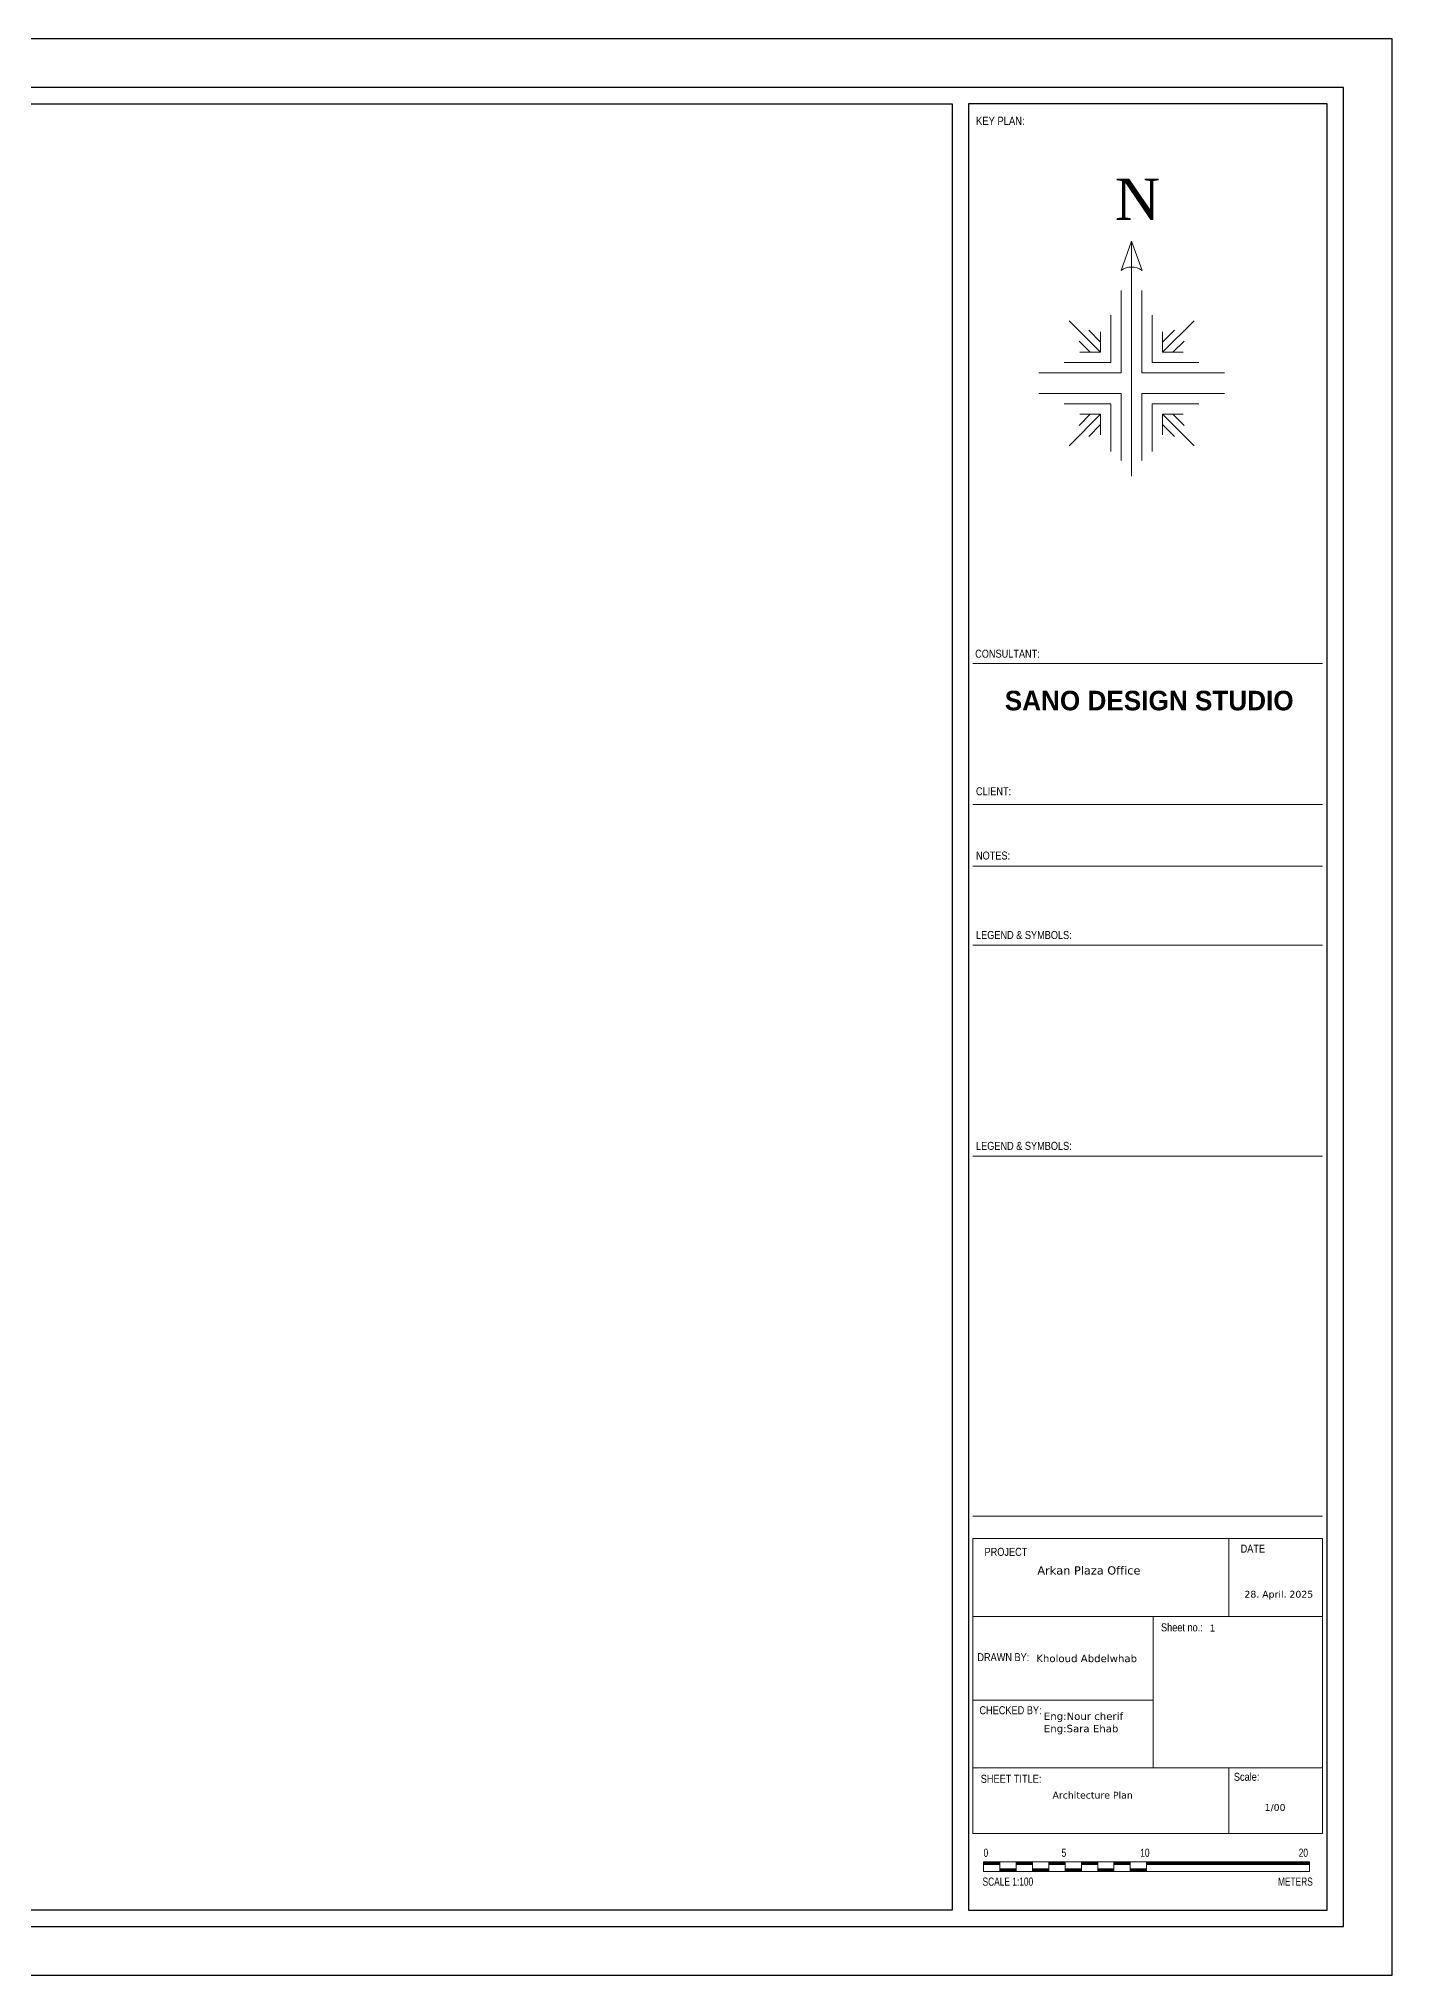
# Model space of a CAD drawing. Header units: metres. Extents: x 0 to 42, y 0 to 29.7.
# Drawn here: x 21.27 to 42, y 0 to 29.66 of the extents above; entities that cross this region are included whole.
import ezdxf
from ezdxf.enums import TextEntityAlignment as Align

# ---------------------------------------------------------------- set-up
doc = ezdxf.new("R2010")
doc.units = ezdxf.units.M
doc.header["$MEASUREMENT"] = 0
for name, color, linetype, lineweight in [('AV-A2-GRF-SCL-40', 110, 'Continuous', 13), ('AV-A2-SHEET-1', 145, 'Continuous', 15), ('AV-A2-SHEET-2', 15, 'Continuous', 25), ('AV-A2-SHEET-TEXT-1', 199, 'Continuous', 18), ('AV-A2-TXT-30', 2, 'Continuous', 25), ('AV-A2FRAME-A-NOTES', 3, 'Continuous', 13), ('Circuits Dimensions', 1, 'Continuous', 5), ('frame', 7, 'Continuous', 13)]:
    doc.layers.add(name, color=color, linetype=linetype, lineweight=lineweight)
doc.styles.add('AV-A1$0$12818-TBLK$0$EN-SC', font='swissc.ttf')
doc.styles.add('AV-A1$0$EN-SCL', font='swisscl.ttf')
doc.styles.get("Standard").update_dxf_attribs({"font": 'arial.ttf'})

# ---------------------------------------------------------------- blocks, each defined once
blk = doc.blocks.new('AV-A1$0$SCL1-200')
for p, q in [((929, 53), (1029, 53)), ((929, 53), (934, 53)), ((929, 53), (929, 50)), ((1029, 50), (929, 50)), ((934, 53), (934, 50)), ((934, 50), (939, 50)), ((939, 53), (944, 53)), ((939, 53), (939, 50)), ((944, 53), (944, 50)), ((944, 50), (949, 50)), ((949, 53), (949, 50)), ((954, 53), (949, 53)), ((954, 50), (954, 53)), ((959, 50), (954, 50)), ((959, 50), (959, 53)), ((964, 53), (959, 53)), ((964, 50), (964, 53)), ((969, 50), (964, 50)), ((969, 50), (969, 53)), ((969, 53), (974, 53)), ((974, 50), (974, 53)), ((974, 50), (979, 50)), ((1029, 53), (979, 53)), ((979, 50), (979, 53)), ((1029, 50), (1029, 53))]:
    blk.add_line(p, q)
at = {"const_width": 1}
for points in [[(929, 52.5), (934, 52.5)], [(934, 50.5), (939, 50.5)], [(939, 52.5), (944, 52.5)], [(944, 50.5), (949, 50.5)], [(954, 52.5), (949, 52.5)], [(959, 50.5), (954, 50.5)], [(964, 52.5), (959, 52.5)], [(964, 50.5), (969, 50.5)], [(969, 52.5), (974, 52.5)], [(974, 50.5), (979, 50.5)], [(1029, 52.5), (979, 52.5)]]:
    blk.add_lwpolyline(points, dxfattribs=at)
at = {"layer": 'AV-A2-TXT-30', "style": 'AV-A1$0$EN-SCL'}
for s, p in [('0', (929, 54.5)), ('5', (952.93, 54.5)), ('10', (977.07, 54.5)), ('20', (1025.66, 54.5)), ('SCALE 1:100', (928.7, 45.63)), ('METERS', (1019.29, 45.63))]:
    blk.add_text(s, height=2.5, dxfattribs=at).set_placement(p)

msp = doc.modelspace()

# ---------------------------------------------------------------- linework, layer by layer
for points in [[(35.258, 0.999), (0.999, 0.999), (0.999, 28.666), (35.258, 28.666)], [(41.001, 28.666), (35.508, 28.666), (35.508, 0.999), (41.001, 0.999)]]:
    msp.add_lwpolyline(points, close=True)
at = {"layer": 'AV-A2-SHEET-1'}
for p, q in [((40.932, 20.095), (35.575, 20.095)), ((40.933, 17.936), (35.576, 17.936)), ((40.933, 16.989), (35.576, 16.989)), ((35.576, 15.777), (40.933, 15.777)), ((35.576, 12.546), (40.933, 12.546)), ((40.933, 7.034), (35.575, 7.034)), ((39.497, 5.496), (39.497, 6.692)), ((35.575, 5.496), (40.933, 5.496)), ((38.336, 5.496), (38.336, 3.176)), ((35.575, 4.215), (38.336, 4.215)), ((35.575, 3.176), (40.933, 3.176)), ((39.497, 2.173), (39.497, 3.176)), ((40.933, 2.173), (35.575, 2.173)), ((41.001, 0.999), (41.001, 1.477))]:
    msp.add_line(p, q, dxfattribs=at)
for points in [[(34.888, 28.666), (35.258, 28.666), (35.258, 28.187)], [(35.877, 28.666), (35.508, 28.666), (35.508, 28.187)], [(35.258, 1.477), (35.258, 0.999), (34.888, 0.999)], [(35.508, 1.477), (35.508, 0.999), (35.877, 0.999)], [(40.632, 0.999), (41.001, 0.999)]]:
    msp.add_lwpolyline(points, dxfattribs=at)
msp.add_lwpolyline([(35.575, 2.173), (40.933, 2.173), (40.933, 6.692), (35.575, 6.692)], close=True, dxfattribs=at)
at = {"layer": 'AV-A2-SHEET-2'}
for points in [[(0, 29.665), (0, 0), (42, 0), (42, 29.665)], [(0.749, 28.916), (0.749, 0.749), (41.251, 0.749), (41.251, 28.916)]]:
    msp.add_lwpolyline(points, close=True, dxfattribs=at)
at = {"layer": 'Circuits Dimensions', "color": 252, "true_color": 0x939598}
for p, q in [((38.007, 26.564), (37.846, 26.116)), ((38.007, 26.564), (38.007, 22.964)), ((38.007, 26.564), (38.168, 26.116)), ((37.849, 24.545), (37.849, 25.81)), ((38.165, 24.545), (38.165, 25.81)), ((37.533, 24.861), (37.05, 25.344)), ((37.691, 24.703), (37.691, 25.431)), ((38.323, 24.703), (38.323, 25.431)), ((38.481, 24.861), (38.964, 25.344)), ((37.375, 24.861), (37.202, 25.034)), ((37.533, 25.019), (37.351, 25.201)), ((37.533, 24.861), (37.533, 25.177)), ((38.481, 25.019), (38.663, 25.201)), ((38.481, 24.861), (38.481, 25.177)), ((38.639, 24.861), (38.812, 25.034)), ((37.691, 24.703), (36.977, 24.703)), ((37.533, 24.861), (37.216, 24.861)), ((38.323, 24.703), (39.037, 24.703)), ((38.481, 24.861), (38.797, 24.861)), ((37.849, 24.545), (36.584, 24.545)), ((38.165, 24.545), (39.43, 24.545)), ((37.849, 24.229), (36.584, 24.229)), ((37.691, 24.071), (36.977, 24.071)), ((37.691, 24.071), (37.691, 23.343)), ((37.849, 24.229), (37.849, 23.205)), ((38.165, 24.229), (39.43, 24.229)), ((38.165, 24.229), (38.165, 23.205)), ((38.323, 24.071), (39.037, 24.071)), ((38.323, 24.071), (38.323, 23.343)), ((37.533, 23.913), (37.05, 23.43)), ((37.375, 23.913), (37.202, 23.74)), ((37.533, 23.913), (37.216, 23.913)), ((37.533, 23.755), (37.351, 23.573)), ((37.533, 23.913), (37.533, 23.596)), ((38.481, 23.913), (38.797, 23.913)), ((38.481, 23.913), (38.481, 23.596)), ((38.481, 23.913), (38.964, 23.43)), ((38.481, 23.755), (38.663, 23.573)), ((38.639, 23.913), (38.812, 23.74))]:
    msp.add_line(p, q, dxfattribs=at)
msp.add_arc((38.007, 25.887), 0.28, 54.8999, 125.1001, dxfattribs=at)

# ---------------------------------------------------------------- block references
at = {"layer": 'AV-A2-GRF-SCL-40', "xscale": 0.0499405469678954, "yscale": 0.0499405469678954, "zscale": 0.0499405469678954}
msp.add_blockref('AV-A1$0$SCL1-200', (-10.655, -0.907), dxfattribs=at)

# ---------------------------------------------------------------- texts
at = {"layer": 'AV-A2-SHEET-TEXT-1', "style": 'AV-A1$0$12818-TBLK$0$EN-SC'}
for s, height, p in [('KEY PLAN:', 0.1256, (35.625, 28.344)), ('CONSULTANT: ', 0.12254, (35.611, 20.183)), ('CLIENT: ', 0.1225, (35.624, 18.076)), ('NOTES:', 0.1225, (35.624, 17.091)), ('LEGEND & SYMBOLS:', 0.12254, (35.624, 15.874)), ('LEGEND & SYMBOLS:', 0.12254, (35.624, 12.644)), ('PROJECT', 0.1225, (35.755, 6.425)), ('DATE', 0.1226, (39.677, 6.474)), ('Sheet no.:', 0.1226, (38.458, 5.268)), ('SHEET TITLE:', 0.12257, (35.697, 2.948)), ('Scale:', 0.1226, (39.574, 2.979))]:
    msp.add_text(s, height=height, dxfattribs=at).set_placement(p)
for s, height, p in [('DRAWN BY:', 0.1226, (35.645, 4.873)), ('CHECKED BY:', 0.12257, (35.677, 4.06))]:
    msp.add_text(s, height=height, dxfattribs=at).set_placement(p, align=Align.MIDDLE_LEFT)
at = {"layer": 'AV-A2FRAME-A-NOTES', "insert": (36.564, 6.265), "char_height": 0.12618, "width": 5.67471, "attachment_point": 1}
msp.add_mtext('\\pxt9.7095;{\\fVerdana|b0|i0|c0|p34;\\C0;Arkan Plaza Office}', dxfattribs=at)
at = {"layer": 'Circuits Dimensions', "color": 252, "true_color": 0x939598, "insert": (37.753, 27.522), "char_height": 0.63238, "attachment_point": 1}
msp.add_mtext_dynamic_manual_height_columns('{\\fBookman Old Style|b0|i0|c0|p18;N}', width=1.52962, gutter_width=3.162, heights=[-0.632], dxfattribs=at)
at = {"layer": 'frame', "color": 9, "true_color": 0xc7c8ca, "insert": (35.807, 19.676), "char_height": 0.32645, "attachment_point": 1}
msp.add_mtext_dynamic_manual_height_columns('\\pxqc;{\\fArtifakt Element|b1|i0|c0|p34;\\H0.91667x;SANO DESIGN STUDIO}', width=4.93977, gutter_width=0.494, heights=[-0.31], dxfattribs=at)
at = {"layer": 'frame', "attachment_point": 1}
for s, insert, char_height, width in [('\\pxt14.835;{\\fVerdana|b0|i0|c0|p34;28. April. 2025}', (39.736, 5.889), 0.10408, 2.88802), ('\\pxt14.835;{\\fVerdana|b0|i0|c0|p34;1}', (39.201, 5.37), 0.10408, 2.88802), ('\\pxt14.835;{\\fVerdana|b0|i0|c0|p34;Kholoud Abdelwhab}', (36.547, 4.91), 0.11343, 3.14756), ('\\pxt14.835;{\\fVerdana|b0|i0|c0|p34;Eng:Nour cherif\\PEng:Sara Ehab}', (36.663, 4.025), 0.11343, 3.14756), ('{\\fVerdana|b0|i0|c0|p34;Architecture Plan}', (36.796, 2.811), 0.10408, 2.88802), ('\\pxt14.835;{\\fVerdana|b0|i0|c0|p34;1/00}', (40.044, 2.622), 0.10408, 2.88802)]:
    msp.add_mtext(s, dxfattribs=dict(at, insert=insert, char_height=char_height, width=width))

doc.saveas('drawing.dxf')
